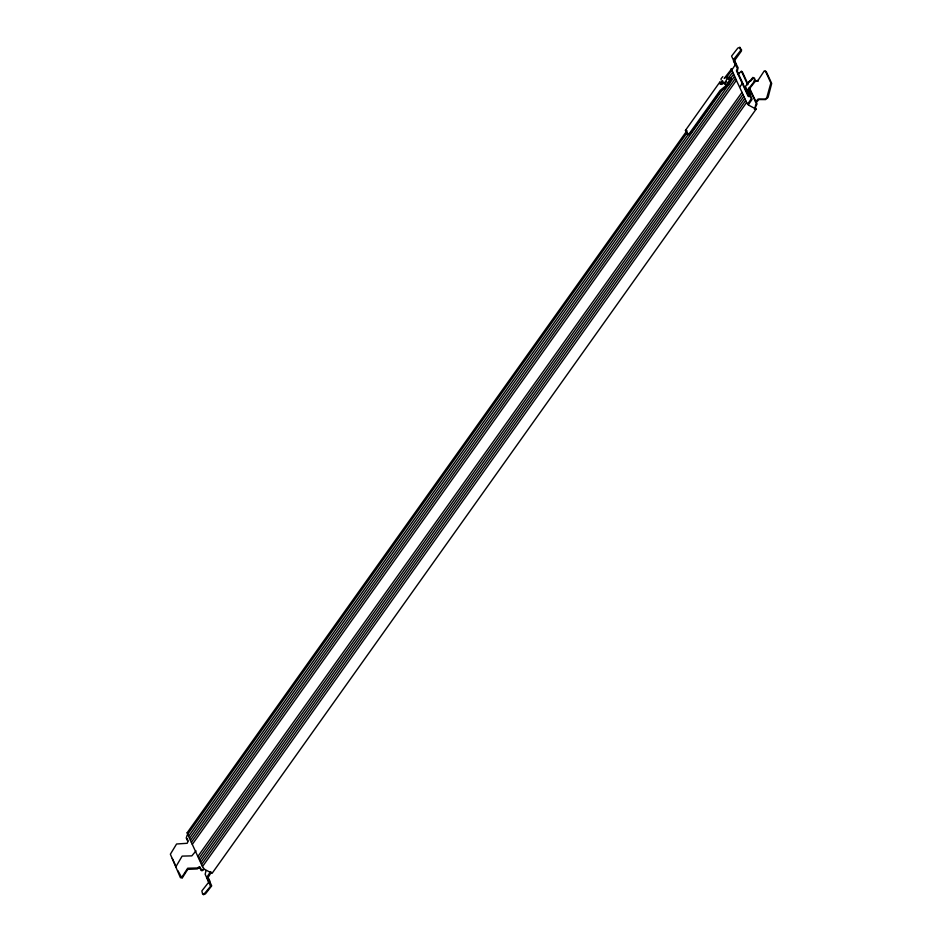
<?xml version="1.0" encoding="UTF-8"?>
<svg xmlns="http://www.w3.org/2000/svg" width="942" height="942" viewBox="0 0 942 942"><rect width="100%" height="100%" fill="white"/><g stroke="black" fill="none" stroke-linecap="round" stroke-linejoin="round"><path stroke-width="1.41" d="M726.565 76.596L728.849 77.915C730.674 80.27 727.907 83.591 725.776 84.698L723.515 83.391L725.729 81.507L727.259 78.115L726.565 76.596L724.351 78.48M206.015 870.702L205.156 874.2L208.688 882.254L201.859 890.908L202.636 894.205L204.708 893.299L210.537 886.292L206.851 877.296L210.419 871.809M209.465 882.795L209.736 880.782L207.899 877.261M755.237 106.505L756.214 103.467L749.396 88.548M187.211 835.001L186.233 838.039L187.894 841.665L187.211 843.29L176.578 843.997L170.361 854.229L180.475 877.779L182.218 876.672L187.67 868.23L197.396 867.982L199.363 866.711L201.023 870.337L202.93 869.325M728.555 77.656L729.885 77.468L730.321 78.798L728.272 83.838L720.147 90.397L690.133 132.422L688.296 134.2L687.083 134.047L685.423 130.42L719.782 82.142L721.066 82.295M687.354 132.386L187.67 834.294L187.14 832.799L686.812 130.891M720.077 84.179L722.632 80.588M724.339 78.198L731.793 68.684M721.454 84.486L723.162 82.084M726.576 77.291L731.852 70.12L731.157 68.613M731.84 69.967L735.514 64.48L731.557 56.131L737.786 48.136L739.859 47.23L740.624 50.527L733.818 59.181L733.535 61.183L737.362 68.519L736.444 70.791L748.089 96.237L749.373 94.765L745.416 86.417L752.917 77.385L754.648 79.528L753.506 82.46L747.265 90.456L751.221 98.804L747.548 104.291M723.303 88.524L189.519 838.333L188.6 836.308L688.272 134.412M728.354 78.115L732.77 72.145L731.687 70.108M730.132 78.94L733.7 74.159L732.617 72.122M734.466 76.161L735.549 78.198L191.367 842.36L190.449 840.346L734.619 76.184L733.535 74.147M737.869 74.489L741.425 71.156L747.689 84.827M736.314 80.2L742.013 92.34L197.844 856.502L192.298 844.385L736.467 80.223L735.384 78.186M196.007 850.85L191.85 855.866L182.124 856.113L175.824 866.876M739.847 86.911L742.261 83.52L743.085 83.991M747.3 83.532L749.75 80.906M742.779 94.341L743.862 96.378L199.692 860.541L198.774 858.515L742.944 94.353L741.86 92.316M744.627 98.38L745.711 100.417L201.541 864.579L200.622 862.554L744.792 98.392L743.709 96.355M755.307 107.447L756.096 109.154L212.08 873.34L204.426 869.207L202.471 866.593L746.641 102.431L745.558 100.394M748.372 104.762L752.105 99.322L748.454 90.008L755.26 81.353L754.495 78.056L753.694 77.927M755.519 101.842L758.074 99.075L764.751 99.122L766.67 98.062L770.862 83.002L765.387 71.027L764.256 70.921L758.345 79.893L756.438 80.953M756.344 102.325L758.899 99.546L765.575 99.605L768.095 97.332L771.686 83.473L766.211 71.51L765.081 71.404M211.349 872.151L207.923 877.779L211.726 885.845L205.486 893.828L203.413 894.747M754.412 109.296L757.038 103.938L749.231 87.547M685.423 130.42L686.706 130.561M727.978 78.998L728.849 77.915M750.774 80.965L752.434 78.963M203.755 869.796L201.847 870.82L200.74 868.394M756.096 109.154L748.431 105.033L746.476 102.407M187.14 832.799L187.788 832.869M723.797 82.696L722.055 84.015L720.418 83.52L719.782 82.142M722.844 76.62L721.019 78.822L721.172 80.07M758.345 81.118L754.589 81.412M729.379 78.127L730.709 77.939L731.145 79.281L729.108 84.321L719.982 92.139L690.957 132.893L689.12 134.671L687.907 134.529L686.247 130.891M200.187 867.182L197.302 868.924L187.717 869.384L182.053 878.285L177.956 870.785M188.6 836.308L187.67 834.294M190.449 840.346L189.519 838.333M192.298 844.385L191.367 842.36M198.774 858.515L197.844 856.502M200.622 862.554L199.692 860.541M202.471 866.593L201.541 864.579M741.495 71.545L742.249 71.639L747.936 84.062M739.823 47.642L741.554 49.785L741.401 51.068L734.454 60.724L738.116 67.765L737.268 71.274L748.914 96.708M721.254 82.696L720.606 82.625L721.242 84.003M727.259 78.115L729.532 79.434M725.729 81.507L728.001 82.825M738.811 72.746L739.435 73.193M725.081 83.19L725.776 84.698M723.515 83.391L722.82 81.872M734.442 60.206L736.397 64.998M748.301 90.491L750.256 95.283M187.058 838.51L188.165 840.935M172.304 858.445L175.695 865.851"/></g></svg>
